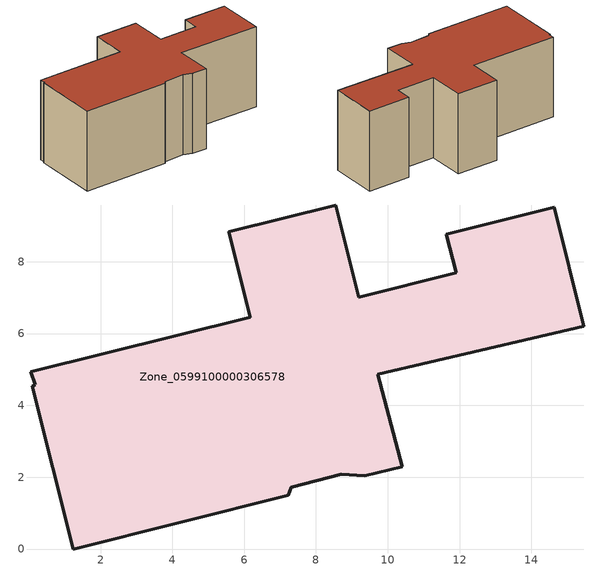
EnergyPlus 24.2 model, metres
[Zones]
Zone_0599100000306578
 floor ground (C_G): 0.18,4.57 0.06,4.93 6.17,6.45 5.58,8.84 8.54,9.58 9.19,7.01 11.9,7.69 11.62,8.77 14.64,9.52 15.46,6.21 9.71,4.87 10.4,2.29 9.36,2.04 8.7,2.09 7.32,1.71 7.23,1.5 1.24,0 0.1,4.54 z0
 wall outside (C_F): 0.1,4.54 1.24,0 7.23,1.5 7.32,1.71 8.7,2.09 9.36,2.04 10.4,2.29 9.71,4.87 15.46,6.21 14.64,9.52 11.62,8.77 11.9,7.69 9.19,7.01 8.54,9.58 5.58,8.84 6.17,6.45 0.06,4.93 0.18,4.57 0.1,4.54 z0:5.83
 roof outside (C_R): 0.06,4.93 0.18,4.57 0.1,4.54 1.24,0 7.23,1.5 7.32,1.71 8.7,2.09 9.36,2.04 10.4,2.29 9.71,4.87 15.46,6.21 14.64,9.52 11.62,8.77 11.9,7.69 9.19,7.01 8.54,9.58 5.58,8.84 6.17,6.45 z5.83
[BUILDING]
Pand.0599100000306578: North Axis=0; Terrain=City; Loads Convergence Tolerance Value=0.04; Temperature Convergence Tolerance Value=0.4; Solar Distribution=FullExterior; Maximum Number of Warmup Days=25; Minimum Number of Warmup Days=1
[Site:Location]
Rotterdam.The.Hague.AP_ZH_NLD Design_Conditions: Latitude=51.96; Longitude=4.45; Time Zone=1; Elevation=-4.5
[SITE:GROUNDTEMPERATURE:BUILDINGSURFACE]
18, 18, 18, 18, 18, 18, 18, 18, 18, 18, 18, 18
[MATERIAL] Thermal Absorptance=0.9; Solar Absorptance=0.7; Visible Absorptance=0.7
Name | Roughness | Thickness | Conductivity | Density | Specific Heat
G.TC.1965-1974 | MediumSmooth | 0.15 | 0.882353 | 540 | 1210
F.TC.1965-1974 | Rough | 0.3 | 0.697674 | 1920 | 840
R.TC.1965-1974 | MediumRough | 0.2 | 0.232558 | 1500 | 1000
[CONSTRUCTION]
C_G: G.TC.1965-1974
C_F: F.TC.1965-1974
C_R: R.TC.1965-1974
[ZONE]
Zone_0599100000306578: Type=1; Multiplier=1; Ceiling Height=Autocalculate; Volume=Autocalculate; Floor Area=autocalculate; Part of Total Floor Area=Yes
[ZONEINFILTRATION:DESIGNFLOWRATE]
Infil_Zone_0599100000306578: Zone or ZoneList or Space or SpaceList=Zone_0599100000306578; Schedule=AlwaysOn; Design Flow Rate Calculation Method=Flow/Area; Flow Rate per Floor Area=0.003; Constant Term Coefficient=1; Temperature Term Coefficient=0; Velocity Term Coefficient=0; Velocity Squared Term Coefficient=0
[HVACTEMPLATE:ZONE:IDEALLOADSAIRSYSTEM]
Zone_0599100000306578: Maximum Heating Supply Air Temperature=50; Minimum Cooling Supply Air Temperature=13; Maximum Heating Supply Air Humidity Ratio=0.0156; Minimum Cooling Supply Air Humidity Ratio=0.0077; Heating Limit=NoLimit; Cooling Limit=NoLimit; Dehumidification Control Type=ConstantSensibleHeatRatio; Cooling Sensible Heat Ratio=0.7; Dehumidification Setpoint=60; Humidification Control Type=None; Humidification Setpoint=30; Outdoor Air Method=None; Outdoor Air Flow Rate per Person=0.00944; Outdoor Air Flow Rate per Zone Floor Area=0; Outdoor Air Flow Rate per Zone=0; Demand Controlled Ventilation Type=None; Outdoor Air Economizer Type=NoEconomizer; Heat Recovery Type=None; Sensible Heat Recovery Effectiveness=0.7; Latent Heat Recovery Effectiveness=0.65
[ZONECONTROL:THERMOSTAT]
ThermostatControl_Zone_0599100000306578: Zone or ZoneList=Zone_0599100000306578; Control Type Schedule=DualSetpointControlType; Control 1=Thermostat_Zone_0599100000306578; Temperature Difference Between Cutout And Setpoint=0
[THERMOSTATSETPOINT:DUALSETPOINT]
Thermostat_Zone_0599100000306578: Heating Setpoint Temperature Schedule=HeatingSetpoint_Zone_0599100000306578; Cooling Setpoint Temperature Schedule=CoolingSetpoint_Zone_0599100000306578
[SCHEDULE:COMPACT]
HeatingSetpoint_Zone_0599100000306578: Through: 12/31, For: AllDays, Until: 24:00, 21
CoolingSetpoint_Zone_0599100000306578: Through: 12/31, For: AllDays, Until: 24:00, 24
DualSetpointControlType: Through: 12/31, For: AllDays, Until: 24:00, 4
AlwaysOn: Through: 12/31, For: AllDays, Until: 24:00, 1
